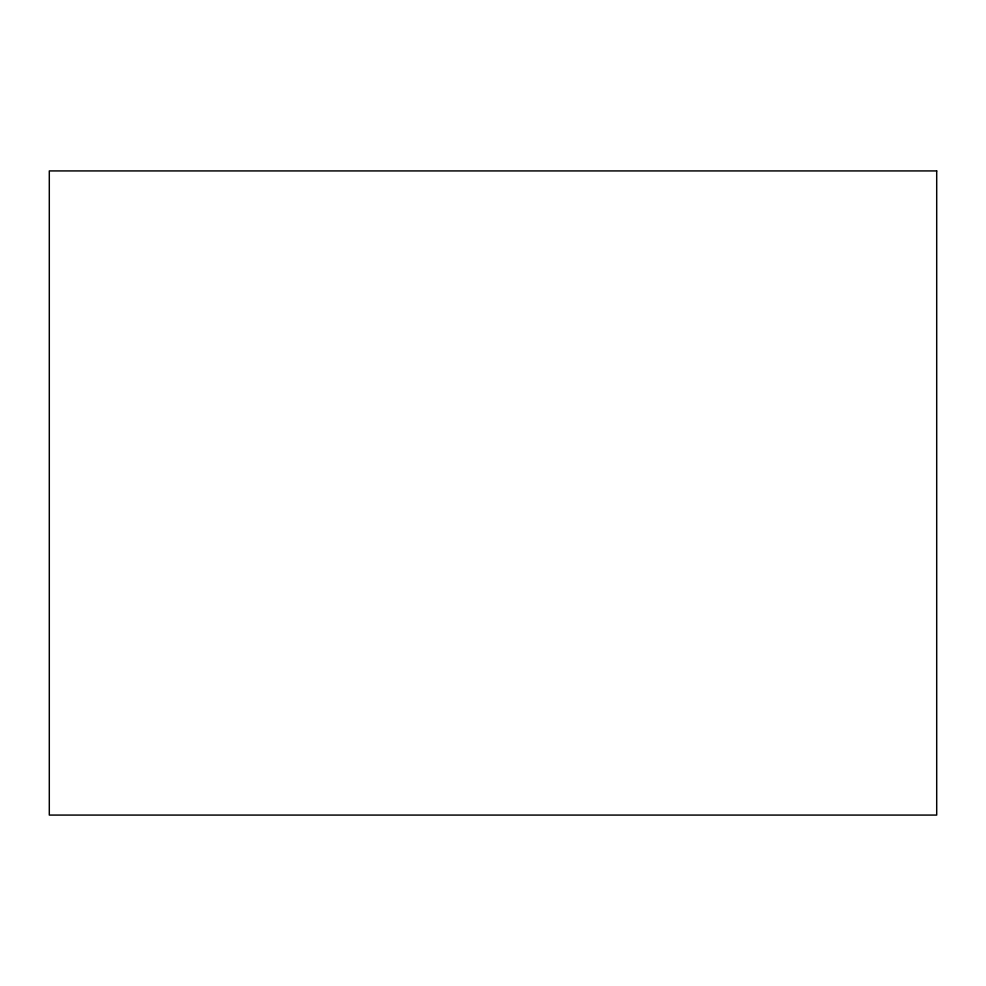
<?xml version="1.0" encoding="UTF-8"?>
<svg xmlns="http://www.w3.org/2000/svg" width="986" height="986" viewBox="0 0 986 986"><rect width="100%" height="100%" fill="white"/><g stroke="black" fill="none" stroke-linecap="round" stroke-linejoin="round"><path stroke-width="1.48" d="M936.7 170.923L49.3 170.923L49.3 815.077L936.7 815.077L936.7 170.923"/></g></svg>
